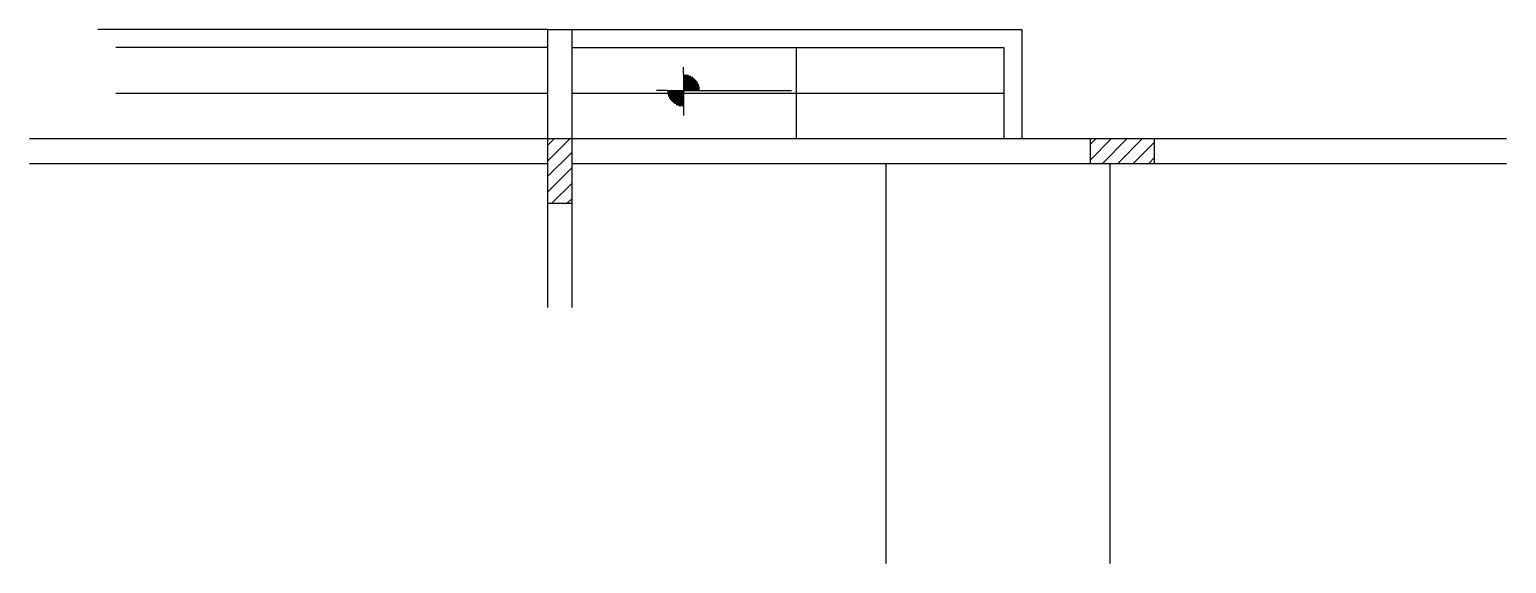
# Model space of a CAD drawing. Header units: metres. Extents: x 4631 to 5778, y 2203 to 2618.
import ezdxf

# ---------------------------------------------------------------- set-up
doc = ezdxf.new("R2010")
doc.units = ezdxf.units.M
for name, color, linetype in [('3', 7, 'Continuous'), ('7', 7, 'Continuous'), ('Painéis', 7, 'Continuous')]:
    doc.layers.add(name, color=color, linetype=linetype)

msp = doc.modelspace()

# ---------------------------------------------------------------- linework, layer by layer
at = {"layer": '3', "color": 7, "lineweight": 25}
for p, q in [((5033.5, 2618.1), (4684, 2618.1)), ((5052.5, 2618.1), (5402, 2618.1)), ((5402, 2618.1), (5402, 2533.1)), ((5033.5, 2604.1), (4698, 2604.1)), ((5052.5, 2604.1), (5388, 2604.1)), ((5388, 2604.1), (5388, 2533.1)), ((5139.1, 2583.3), (5139.1, 2588.8)), ((5139.1, 2583.3), (5139.1, 2558.3)), ((5139.1, 2582.7), (5142.9, 2582.7)), ((5139.1, 2581.9), (5144.8, 2581.9)), ((5126.6, 2570.8), (5118.2, 2570.8)), ((5126.6, 2570.8), (5151.6, 2570.8)), ((5139.1, 2581.1), (5146.2, 2581.1)), ((5139.1, 2580.3), (5147.2, 2580.3)), ((5139.1, 2579.5), (5148, 2579.5)), ((5139.1, 2578.7), (5148.7, 2578.7)), ((5139.1, 2577.9), (5149.3, 2577.9)), ((5139.1, 2577.2), (5149.9, 2577.2)), ((5139.1, 2576.4), (5150.3, 2576.4)), ((5139.1, 2575.6), (5150.6, 2575.6)), ((5139.1, 2574.8), (5150.9, 2574.8)), ((5139.1, 2574), (5151.2, 2574)), ((5139.1, 2573.2), (5151.4, 2573.2)), ((5139.1, 2572.4), (5151.5, 2572.4)), ((5139.1, 2571.6), (5151.6, 2571.6)), ((5151.6, 2570.8), (5223, 2570.8)), ((5139.1, 2570), (5126.6, 2570)), ((5139.1, 2569.2), (5126.7, 2569.2)), ((5139.1, 2568.4), (5126.8, 2568.4)), ((5139.1, 2567.6), (5127, 2567.6)), ((5139.1, 2566.8), (5127.2, 2566.8)), ((5139.1, 2566.1), (5127.5, 2566.1)), ((5139.1, 2565.3), (5127.9, 2565.3)), ((5139.1, 2564.5), (5128.3, 2564.5)), ((5139.1, 2563.7), (5128.8, 2563.7)), ((5139.1, 2562.9), (5129.4, 2562.9)), ((5139.1, 2562.1), (5130.1, 2562.1)), ((5139.1, 2561.3), (5131, 2561.3)), ((5139.1, 2560.5), (5132, 2560.5)), ((5139.1, 2559.7), (5133.3, 2559.7)), ((5139.1, 2558.9), (5135.2, 2558.9)), ((5139.1, 2558.3), (5139.1, 2551.4)), ((5033.5, 2515.9), (5050.7, 2533.1)), ((5033.5, 2527.9), (5038.7, 2533.1)), ((5455, 2516.6), (5471.4, 2533.1)), ((5455, 2528.7), (5459.4, 2533.1)), ((5464.5, 2514.1), (5483.5, 2533.1)), ((5476.5, 2514.1), (5495.5, 2533.1)), ((5488.5, 2514.1), (5505, 2530.6)), ((5033.5, 2503.9), (5052.5, 2522.9)), ((5500.5, 2514.1), (5505, 2518.6)), ((5033.5, 2491.8), (5052.5, 2510.8)), ((5036.8, 2483.1), (5052.5, 2498.8)), ((5048.8, 2483.1), (5052.5, 2486.8))]:
    msp.add_line(p, q, dxfattribs=at)
for points in [[(5033.5, 2618.1), (5033.5, 2533.1)], [(5033.5, 2618.1), (5052.5, 2618.1)], [(5052.5, 2533.1), (5052.5, 2618.1)], [(5033.5, 2533.1), (4631, 2533.1)], [(5455, 2533.1), (5052.5, 2533.1)], [(5778.5, 2533.1), (5505, 2533.1)], [(4631, 2514.1), (5033.5, 2514.1)], [(5052.5, 2514.1), (5455, 2514.1)], [(5505, 2514.1), (5778.5, 2514.1)], [(5033.5, 2483.1), (5033.5, 2402.1)], [(5052.5, 2402.1), (5052.5, 2483.1)]]:
    msp.add_lwpolyline(points, dxfattribs=at)
at = {"layer": '7', "color": 7, "lineweight": 25}
for points in [[(5033.5, 2483.1), (5052.5, 2483.1), (5052.5, 2533.1), (5033.5, 2533.1), (5033.5, 2483.1)], [(5455, 2514.1), (5505, 2514.1), (5505, 2533.1), (5455, 2533.1), (5455, 2514.1)]]:
    msp.add_lwpolyline(points, dxfattribs=at)
at = {"layer": 'Painéis', "color": 7, "lineweight": 25}
for p, q in [((5226.5, 2604.1), (5226.5, 2533.1)), ((4698, 2568.6), (5033.5, 2568.6)), ((5052.5, 2568.6), (5388, 2568.6)), ((5296.5, 2203.1), (5296.5, 2514.1)), ((5470.5, 2203.1), (5470.5, 2514.1))]:
    msp.add_line(p, q, dxfattribs=at)

doc.saveas('drawing.dxf')
